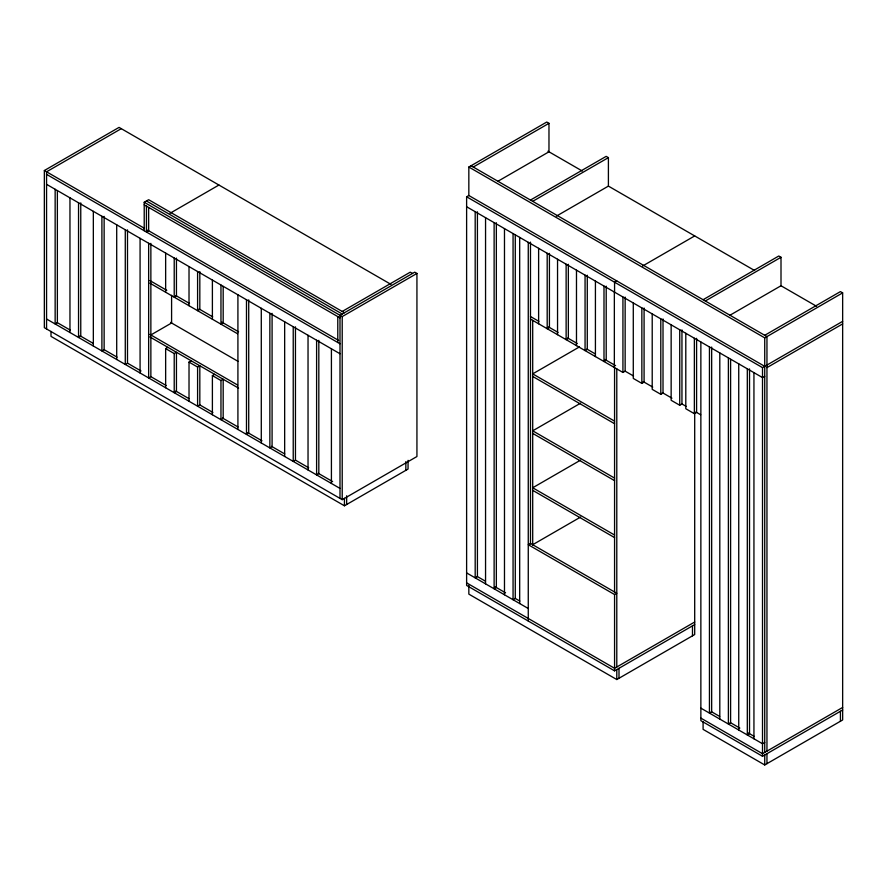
<?xml version="1.0" encoding="UTF-8"?>
<svg xmlns="http://www.w3.org/2000/svg" width="887" height="887" viewBox="0 0 887 887"><rect width="100%" height="100%" fill="white"/><g stroke="black" fill="none" stroke-linecap="round" stroke-linejoin="round"><path stroke-width="1.33" d="M339.998 498.383L339.998 315.306L414.717 272.165L416.934 273.451L416.934 456.528L342.216 499.669L44.35 327.691L44.35 170.526L119.069 127.384L390.99 284.383M121.286 128.67L46.567 171.801L46.567 328.977M144.215 230.742L144.215 202.269L148.65 199.708L344.433 312.745M170.093 213.235L218.923 185.039M150.868 334.953L171.59 322.99L171.59 295.293M764.727 366.342L468.835 195.506L468.835 167.033L546.758 122.04L548.975 123.326L548.975 151.799L498.117 181.159M473.27 167.033L548.975 123.326M165.647 387.752L165.647 348.602L167.865 347.327M174.218 353.558L176.446 352.272L176.446 391.422L174.218 392.708L174.218 353.558L165.647 348.602M694.698 624.581L614.569 670.849L466.617 585.442L466.617 196.781L468.835 195.506M189.02 401.246L189.02 362.096L191.237 360.821M197.59 367.052L199.819 365.766L199.819 404.915L197.59 406.202L197.59 367.052L189.02 362.096M212.392 414.739L212.392 375.589L214.61 374.314M530.481 200.063L606.176 156.356L608.404 157.631L608.404 186.104L754.637 270.535M220.963 380.545L223.18 379.259L223.18 418.409L220.963 419.695L220.963 380.545L212.392 375.589M342.216 311.459L410.271 272.165L412.488 273.451M532.699 201.338L608.404 157.631M144.215 202.269L342.216 316.581L416.934 273.451M556.36 216.151L608.404 186.104M308.687 467.771L295.504 460.165L293.231 461.417L293.231 326.749M616.787 280.924L614.569 282.199L614.569 292.167M642.654 265.978L694.698 235.931M579.455 346.895L532.699 373.882L614.569 421.148M51.002 331.394L51.002 336.373L344.433 505.79L408.053 469.057L408.053 460.342M703.092 299.717L778.786 256.01L781.003 257.285L781.003 285.758L730.145 315.129M705.309 300.992L781.003 257.285M530.481 319.076L622.929 372.451L625.147 371.165L633.562 376.033M580.652 403.142L532.699 430.827L614.569 478.093M633.285 302.977L633.285 378.427L641.855 383.384L644.084 382.097L644.084 308.022M652.211 313.909L652.211 389.36L660.793 394.305L663.01 393.03L663.01 318.943M764.727 335.297L840.432 291.601L842.65 292.876L842.65 719.967L764.727 764.96L703.092 729.369L703.092 721.885M468.835 167.033L764.727 337.869L842.65 292.876M580.652 460.087L532.699 487.772L614.569 535.038M671.149 324.842L671.149 400.292L679.73 405.237L681.948 403.962L681.948 329.875M466.617 196.781L762.51 367.617L842.65 321.349M766.956 367.617L842.65 323.91M685.795 333.29L685.795 408.741L694.366 413.697L696.594 412.411L696.594 338.335M764.727 376.299L762.51 377.585L466.617 206.749M532.699 544.718L580.652 517.032M614.569 594.545L616.787 593.27L530.481 543.443L528.264 544.718L614.569 594.545L614.569 670.849M694.698 622.02L614.569 668.288L466.617 582.87M468.835 585.398L468.835 594.124L616.787 679.542L694.698 634.549L694.698 412.244M764.727 742.463L762.51 743.738L700.863 708.148M842.65 707.438L762.51 753.706L700.863 718.115M700.863 341.994L700.863 720.676L762.51 756.267L842.65 709.999M547.944 151.2L582.316 171.047M781.003 285.758L816.572 306.292M471.052 165.747L766.956 336.583L766.956 751.145M530.481 316.515L538.875 321.36M548.465 326.893L558.045 332.425M567.636 337.969L577.226 343.502M586.817 349.034L595.21 353.88M604.801 359.423L615.589 365.644M643.153 381.565L652.743 387.098M662.334 392.631L671.925 398.174M681.515 403.707L686.305 406.479M695.896 412.012L700.686 414.783M532.699 376.443L614.569 423.709M146.433 200.983L342.216 314.02M144.215 204.83L339.998 317.868M532.699 433.388L614.569 480.654M44.35 170.526L144.215 228.181M147.63 230.154L338.646 340.431M46.567 174.362L339.998 343.779M46.567 184.33L339.998 353.747M532.699 490.334L614.569 537.6M149.836 280.547L166.778 290.326M175.936 295.604L189.519 303.454M199.098 308.975L212.703 316.836M221.828 322.103L238.592 331.782M149.836 283.108L237.605 333.778M170.548 322.402L238.159 361.43M149.836 334.355L237.605 385.025M149.836 336.916L238.592 388.151M57.167 322.569L70.35 330.175M79.93 335.707L93.102 343.313M103.879 349.533L117.051 357.139M127.839 363.36L141.011 370.966M150.59 376.498L166.157 385.49M175.737 391.023L188.92 398.629M199.697 404.849L212.869 412.455M222.449 417.988L238.015 426.98M247.606 432.512L261.975 440.806M271.555 446.338L284.727 453.944M318.267 473.303L332.636 481.608M46.567 319.01L339.998 488.415M477.139 576.417L485.433 581.207M494.913 586.684L505.59 592.849M515.07 598.326L519.815 601.053M711.385 711.662L719.679 716.452M730.356 722.617L739.836 728.083M748.129 732.884L754.061 736.299M466.617 572.913L528.264 608.504M840.432 711.285L840.432 721.253M766.956 753.706L766.956 763.674M764.727 337.869L764.727 752.431M764.727 754.992L764.727 764.96M762.51 367.617L762.51 756.267M753.939 372.629L753.939 738.793M749.526 368.903L749.526 733.682L747.309 734.968L747.309 368.804M738.738 363.858L738.738 730.012M730.6 359.357L730.6 722.75L728.382 724.036L728.382 357.871M719.8 352.926L719.8 719.08M711.662 347.05L711.662 711.817L709.445 713.104L709.445 346.95M694.366 338.246L694.366 413.697M692.481 625.867L692.481 635.835M679.73 329.787L679.73 405.237M660.793 318.854L660.793 394.305M641.855 307.922L641.855 383.384M625.147 297.09L625.147 371.165M622.929 297.001L622.929 372.451M619.004 668.288L619.004 678.256M616.787 368.903L616.787 667.013M616.787 669.574L616.787 679.542M614.569 367.617L614.569 592.583M614.347 292.045L614.347 367.495M606.209 286.157L606.209 360.233L603.992 361.519L603.992 286.069M595.421 281.112L595.421 356.563M587.283 275.225L587.283 349.301L585.065 350.587L585.065 275.136M576.483 270.18L576.483 345.631M568.345 264.293L568.345 338.379L566.128 339.654L566.128 264.204M557.546 259.248L557.546 334.698M549.419 253.36L549.419 327.447L547.19 328.722L547.19 253.272M538.62 248.316L538.62 323.777M532.699 320.351L532.699 545.317M530.481 242.118L530.481 544.041M528.264 242.339L528.264 621.022M519.682 237.394L519.682 603.548M515.28 235.044L515.28 598.437L513.063 599.723L513.063 233.569M504.481 228.613L504.481 594.767M496.343 222.737L496.343 587.516L494.126 588.791L494.126 222.637M485.555 217.681L485.555 583.834M477.417 211.805L477.417 576.583L475.188 577.858L475.188 211.705M405.836 461.617L405.836 470.343M346.651 495.789L346.651 504.503M344.433 498.317L344.433 505.79M342.216 316.581L342.216 499.669M337.781 316.581L337.781 342.493M331.416 348.791L331.416 483.47M318.821 340.331L318.821 473.636L316.604 474.911L316.604 340.242M308.033 335.286L308.033 469.966M295.449 326.837L295.449 460.142M284.66 321.793L284.66 456.472M272.087 313.344L272.087 446.649L269.859 447.924L269.859 313.255M261.288 308.299L261.288 442.979M248.715 299.85L248.715 433.155L246.486 434.43L246.486 299.762M237.916 294.806L237.916 429.485M223.18 286.434L223.18 322.89L220.963 324.165L220.963 285.015M212.392 280.07L212.392 319.22M199.819 271.599L199.819 309.397L197.59 310.672L197.59 271.522M189.02 266.577L189.02 305.727M176.446 258.106L176.446 295.903L174.218 297.178L174.218 258.028M165.647 253.083L165.647 292.233M150.868 243.36L150.868 376.665L148.65 377.951L148.65 243.271M148.65 207.558L148.65 230.742L146.433 232.028L146.433 206.117M140.079 238.315L140.079 372.995M127.495 229.866L127.495 363.171L125.278 364.457L125.278 229.777M116.707 224.821L116.707 359.501M104.134 216.373L104.134 349.678L101.905 350.964L101.905 216.284M93.335 211.328L93.335 346.008M80.761 202.879L80.761 336.184L78.544 337.47L78.544 202.79M69.962 197.834L69.962 332.514M57.367 190.749L57.367 322.68L55.149 323.955L55.149 189.286"/></g></svg>
